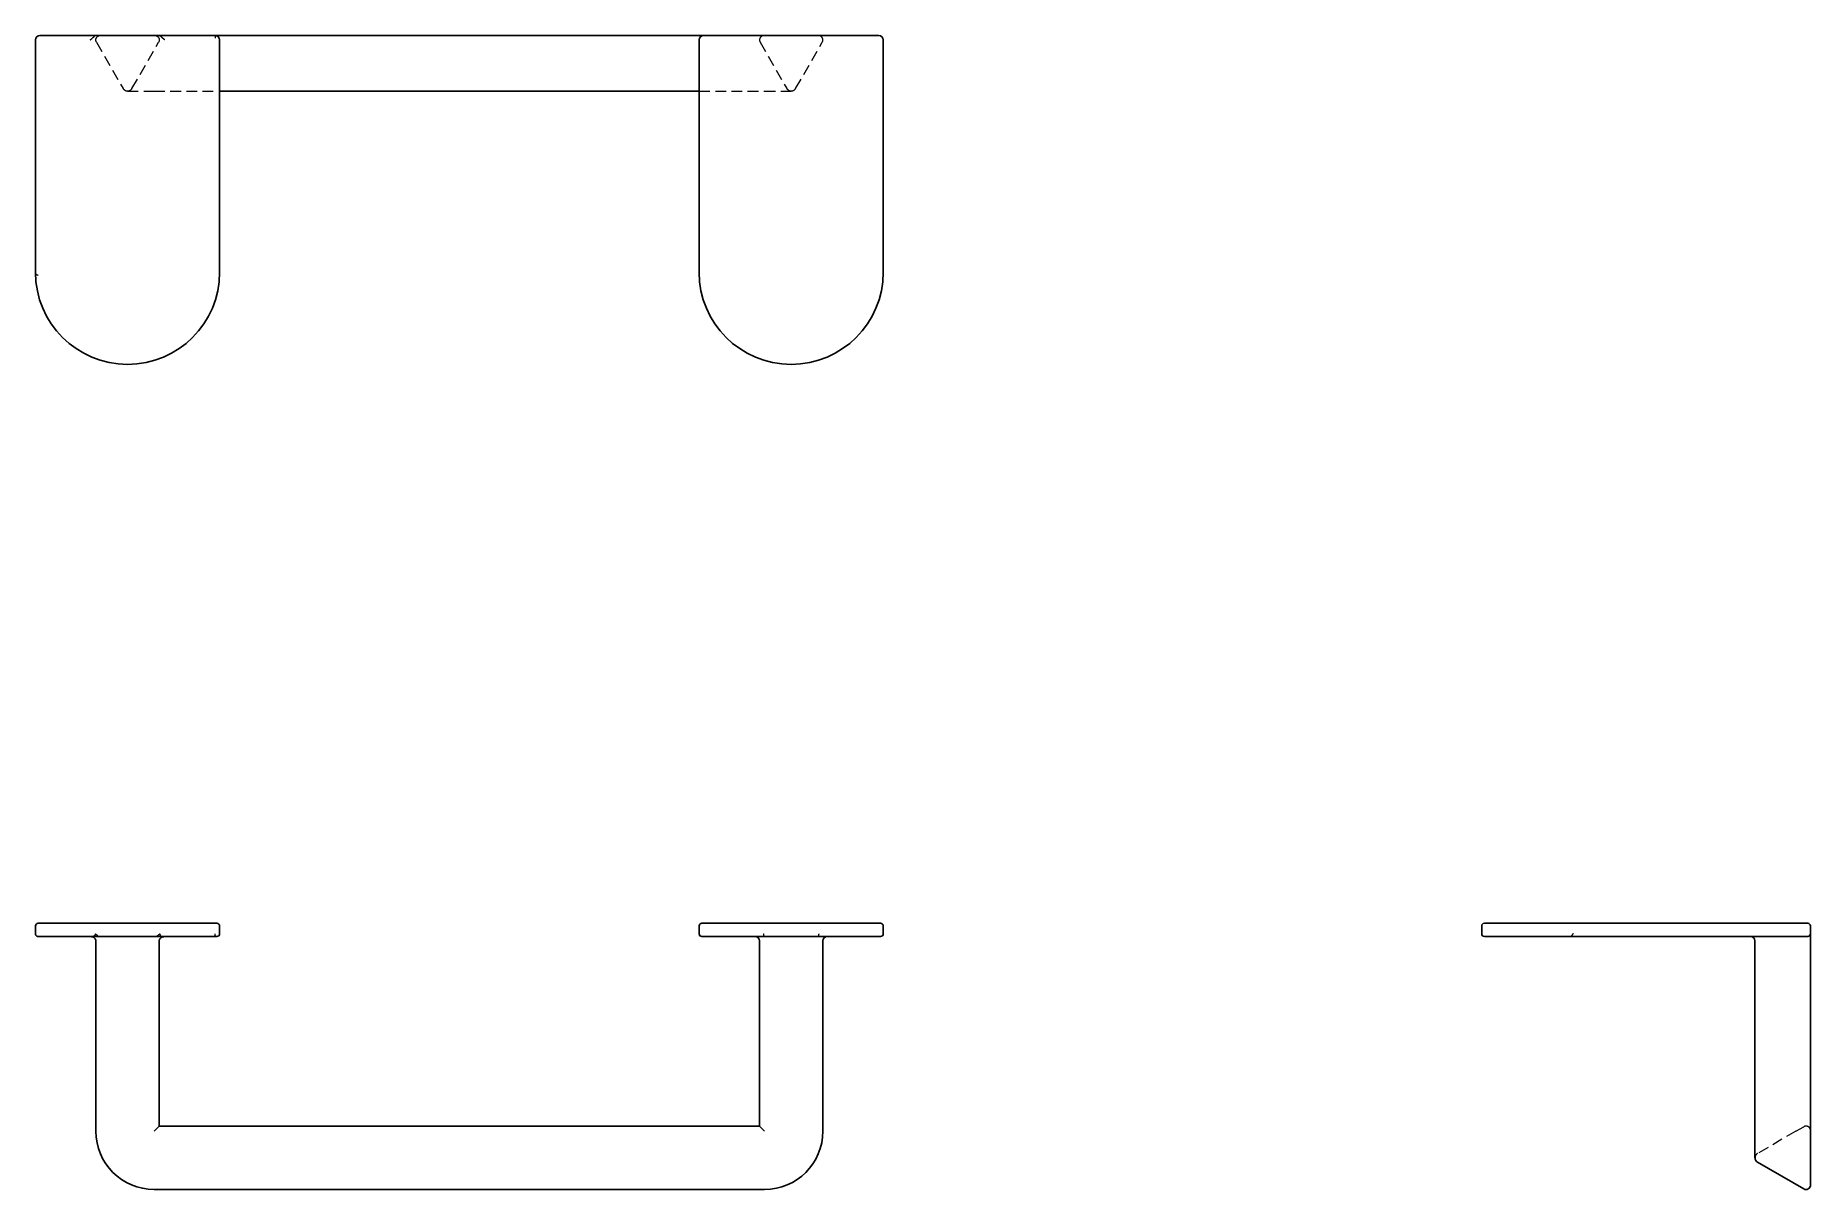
# Model space of a CAD drawing. Header units: millimetres. Extents: x 33 to 242, y 41 to 177.
import ezdxf

# ---------------------------------------------------------------- set-up
doc = ezdxf.new("R2010")
doc.units = ezdxf.units.MM
doc.linetypes.add('HIDDEN', pattern=[1.905, 1.27, -0.635])

msp = doc.modelspace()

# ---------------------------------------------------------------- linework, layer by layer
at = {"color": 7, "linetype": 'Continuous', "lineweight": 25}
for p, q in [((33, 176.86), (33, 149.46)), ((54.19, 177.38), (33.52, 177.38)), ((40.48, 177.38), (47.23, 177.38)), ((47.28, 177.38), (118.93, 177.38)), ((54.71, 149.46), (54.71, 176.86)), ((111.29, 176.86), (111.29, 149.46)), ((132.48, 177.38), (111.81, 177.38)), ((118.93, 177.38), (125.36, 177.38)), ((133, 149.46), (133, 176.86)), ((54.71, 170.83), (111.29, 170.83)), ((33, 72.38), (33, 71.45)), ((54.4, 72.7), (33.31, 72.7)), ((54.71, 72.38), (54.71, 71.45)), ((111.29, 72.38), (111.29, 71.45)), ((132.69, 72.7), (111.6, 72.7)), ((133, 72.38), (133, 71.45)), ((203.6, 72.38), (203.6, 71.45)), ((214.46, 72.7), (203.91, 72.7)), ((241.86, 72.7), (214.46, 72.7)), ((242.06, 72.7), (241.86, 72.7)), ((242.38, 72.38), (242.38, 71.45)), ((242.38, 71.13), (242.38, 71.37)), ((33.32, 71.13), (54.4, 71.13)), ((40.12, 70.61), (40.12, 48.17)), ((47.59, 48.77), (47.59, 70.61)), ((111.6, 71.13), (132.69, 71.13)), ((118.41, 70.61), (118.41, 48.77)), ((125.88, 48.17), (125.88, 70.61)), ((203.91, 71.13), (214.46, 71.13)), ((241.86, 71.13), (214.46, 71.13)), ((235.83, 70.61), (235.83, 48.17)), ((241.86, 71.13), (242.06, 71.13)), ((242.38, 71.13), (242.38, 71.15)), ((242.38, 71.13), (242.38, 71.13)), ((242.38, 48.17), (242.38, 71.13)), ((46.99, 48.17), (47.52, 48.7)), ((47.59, 48.77), (47.52, 48.7)), ((118.41, 48.77), (47.59, 48.77)), ((118.41, 48.77), (118.48, 48.7)), ((119.01, 48.17), (118.48, 48.7)), ((235.83, 48.17), (235.83, 45.04)), ((242.38, 41.82), (242.38, 48.17)), ((236.14, 44.51), (241.6, 41.37)), ((46.99, 41.3), (119.01, 41.3))]:
    msp.add_line(p, q, dxfattribs=at)
at = {"color": 7, "linetype": 'HIDDEN', "lineweight": 18}
for p, q in [((40.19, 176.6), (43.33, 171.14)), ((44.38, 171.14), (47.52, 176.6)), ((47.23, 177.38), (47.28, 177.38)), ((118.48, 176.6), (121.62, 171.14)), ((122.67, 171.14), (125.81, 176.6)), ((43.86, 170.83), (46.99, 170.83)), ((46.99, 170.83), (54.71, 170.83)), ((111.29, 170.83), (119.01, 170.83)), ((119.01, 170.83), (122.14, 170.83)), ((118.87, 71.37), (118.87, 71.13)), ((125.42, 71.13), (125.42, 71.37)), ((240.67, 48.17), (236.14, 45.56)), ((240.67, 48.17), (241.6, 48.7))]:
    msp.add_line(p, q, dxfattribs=at)
at = {"color": 7, "linetype": 'Continuous', "lineweight": 25}
for centre, radius, start, end in [((33.52, 176.86), 0.522, 90, 180), ((54.19, 176.86), 0.522, 0, 90), ((111.81, 176.86), 0.522, 90, 180), ((118.93, 176.86), 0.522, 90, 96.6159), ((125.36, 176.86), 0.522, 83.3841, 90), ((132.48, 176.86), 0.522, 0, 90), ((43.86, 149.46), 10.86, 180, 0), ((122.14, 149.46), 10.86, 180, 0), ((33.31, 72.38), 0.313, 90, 180), ((54.4, 72.38), 0.313, 0, 90), ((54.4, 71.45), 0.313, 270, 0), ((111.6, 72.38), 0.313, 90, 180), ((111.6, 71.45), 0.313, 180, 270), ((132.69, 72.38), 0.313, 0, 90), ((132.69, 71.45), 0.313, 270, 0), ((203.91, 72.38), 0.313, 90, 180), ((203.91, 71.45), 0.313, 180, 270), ((242.06, 72.38), 0.313, 0, 90), ((242.06, 71.45), 0.313, 270, 0), ((117.89, 70.61), 0.522, 0, 90), ((126.4, 70.61), 0.522, 90, 180), ((235.31, 70.61), 0.522, 0, 90), ((46.99, 48.17), 6.87, 180, 270), ((119.01, 48.17), 6.87, 270, 0), ((236.44, 45.04), 0.602, 180, 240.0916), ((241.86, 41.82), 0.522, 240.0916, 0)]:
    msp.add_arc(centre, radius, start, end, dxfattribs=at)
at = {"color": 7, "linetype": 'HIDDEN', "lineweight": 18}
for centre, radius, start, end in [((118.93, 176.86), 0.522, 168.6577, 209.9084), ((125.36, 176.86), 0.522, 330.0916, 11.3423), ((43.86, 171.44), 0.602, 209.9084, 330.0916), ((122.14, 171.44), 0.602, 209.9084, 330.0916), ((241.86, 48.25), 0.522, 0, 119.9084), ((236.44, 45.04), 0.602, 119.9084, 180)]:
    msp.add_arc(centre, radius, start, end, dxfattribs=at)
for points, knots in [([(39.44, 176.86), (39.48, 176.89), (39.57, 176.96), (39.66, 177.02), (39.7, 177.06)], [0, 0, 0, 0, 0.4587577, 1, 1, 1, 1]), ([(40.03, 177.38), (40.04, 177.38), (40.06, 177.38), (40.07, 177.37), (40.05, 177.37), (40.02, 177.35), (39.98, 177.32), (39.92, 177.27), (39.86, 177.2), (39.78, 177.12), (39.73, 177.08), (39.7, 177.06)], [0, 0, 0, 0, 0.050222, 0.094769, 0.150655, 0.241363, 0.380745, 0.465272, 0.6801, 0.857913, 1, 1, 1, 1]), ([(40.19, 176.6), (40.15, 176.68), (40.12, 176.77), (40.12, 176.95), (40.15, 177.04), (40.24, 177.2), (40.3, 177.27), (40.46, 177.36), (40.55, 177.38), (40.64, 177.38)], [0, 0, 0, 0, 0.25, 0.25, 0.5, 0.5, 0.75, 0.75, 1, 1, 1, 1]), ([(47.07, 177.38), (47.16, 177.38), (47.25, 177.36), (47.41, 177.27), (47.47, 177.2), (47.57, 177.04), (47.59, 176.95), (47.59, 176.77), (47.57, 176.68), (47.52, 176.6)], [0, 0, 0, 0, 0.25, 0.25, 0.5, 0.5, 0.75, 0.75, 1, 1, 1, 1]), ([(47.68, 177.38), (47.67, 177.38), (47.65, 177.38), (47.64, 177.38), (47.65, 177.37), (47.67, 177.36), (47.7, 177.34), (47.76, 177.3), (47.83, 177.23), (47.91, 177.14), (47.98, 177.08), (48.01, 177.06)], [0, 0, 0, 0, 0.050351, 0.089322, 0.129143, 0.18487, 0.289579, 0.406922, 0.622562, 0.818199, 1, 1, 1, 1]), ([(48.27, 176.86), (48.22, 176.9), (48.13, 176.97), (48.04, 177.03), (48.01, 177.06)], [0, 0, 0, 0, 0.58623, 1, 1, 1, 1]), ([(54.24, 177.06), (54.22, 177.27), (54.21, 177.37), (54.19, 177.38), (54.19, 177.38), (54.19, 177.38)], [0, 0, 0, 0, 0.00871617, 0.00871617, 0.009002011, 0.009002011, 0.009002011, 0.009002011]), ([(118.87, 177.38), (118.87, 177.38), (118.85, 177.38), (118.81, 177.37), (118.74, 177.35), (118.63, 177.29), (118.53, 177.2), (118.45, 177.08), (118.43, 177), (118.42, 176.96)], [0.1635661, 0.1635661, 0.1635661, 0.1635661, 0.1695636, 0.1919946, 0.2368566, 0.2817186, 0.3714425, 0.4163045, 0.4611665, 0.4611665, 0.4611665, 0.4611665]), ([(125.87, 176.96), (125.86, 177), (125.84, 177.08), (125.76, 177.2), (125.63, 177.31), (125.51, 177.36), (125.44, 177.38), (125.42, 177.38), (125.42, 177.38)], [0.1636979, 0.1636979, 0.1636979, 0.1636979, 0.2085618, 0.2534256, 0.3431532, 0.4328808, 0.4553127, 0.4613121, 0.4613121, 0.4613121, 0.4613121]), ([(33, 149.42), (33, 149.37), (33, 149.33), (33.02, 149.26), (33.04, 149.24), (33.1, 149.2), (33.13, 149.18), (33.22, 149.15), (33.27, 149.14), (33.32, 149.12)], [0, 0, 0, 0, 0.25, 0.25, 0.5, 0.5, 0.75, 0.75, 1, 1, 1, 1]), ([(40.03, 71.45), (40.04, 71.44), (40.06, 71.43), (40.07, 71.4), (40.05, 71.36), (40.02, 71.31), (39.98, 71.26), (39.92, 71.21), (39.86, 71.16), (39.78, 71.14), (39.73, 71.13), (39.7, 71.13)], [0, 0, 0, 0, 0.050222, 0.094769, 0.150655, 0.241363, 0.380745, 0.465272, 0.6801, 0.857913, 1, 1, 1, 1]), ([(40.04, 71.45), (40.06, 71.43), (40.12, 71.4), (40.21, 71.34), (40.28, 71.28), (40.35, 71.21), (40.39, 71.16), (40.41, 71.13)], [0, 0, 0, 0, 0.205725, 0.408308, 0.608011, 0.805239, 1, 1, 1, 1]), ([(47.68, 71.45), (47.67, 71.44), (47.65, 71.43), (47.64, 71.41), (47.65, 71.38), (47.67, 71.34), (47.7, 71.3), (47.76, 71.23), (47.83, 71.17), (47.91, 71.14), (47.98, 71.13), (48.01, 71.13)], [0, 0, 0, 0, 0.050351, 0.089322, 0.129143, 0.18487, 0.289579, 0.406922, 0.622562, 0.818199, 1, 1, 1, 1]), ([(54.24, 71.13), (54.22, 71.13), (54.21, 71.29), (54.19, 71.44), (54.19, 71.45), (54.19, 71.45)], [0, 0, 0, 0, 0.00871617, 0.00871617, 0.009002011, 0.009002011, 0.009002011, 0.009002011]), ([(118.85, 71.45), (118.85, 71.44), (118.86, 71.43), (118.87, 71.4), (118.87, 71.38), (118.87, 71.37)], [0, 0, 0, 0, 0.5, 0.5, 1, 1, 1, 1]), ([(125.42, 71.37), (125.42, 71.37), (125.42, 71.38), (125.42, 71.39), (125.42, 71.41), (125.43, 71.43), (125.43, 71.44), (125.44, 71.44), (125.44, 71.45)], [0, 0, 0, 0, 0.12803, 0.231304, 0.486474, 0.743861, 0.918506, 1, 1, 1, 1]), ([(214.42, 71.45), (214.37, 71.44), (214.33, 71.41), (214.26, 71.33), (214.24, 71.29), (214.2, 71.22), (214.18, 71.19), (214.15, 71.14), (214.14, 71.13), (214.12, 71.13)], [0, 0, 0, 0, 0.25, 0.25, 0.5, 0.5, 0.75, 0.75, 1, 1, 1, 1]), ([(242.37, 70.61), (242.37, 70.67), (242.37, 70.78), (242.38, 70.95), (242.38, 71.07), (242.38, 71.13), (242.38, 71.13)], [0, 0, 0, 0, 0.311674, 0.638334, 0.97837, 1, 1, 1, 1])]:
    msp.add_open_spline(points, degree=3, knots=knots, dxfattribs=at)
at = {"color": 7, "linetype": 'Continuous', "lineweight": 25}
msp.add_open_spline([(33, 71.45), (33, 71.45), (33, 71.45), (33, 71.45)], degree=3, dxfattribs=at)
for points, knots in [([(33, 71.45), (33, 71.44), (33, 71.41), (33.02, 71.33), (33.04, 71.29), (33.1, 71.22), (33.13, 71.19), (33.22, 71.14), (33.27, 71.13), (33.32, 71.13)], [0, 0, 0, 0, 0.25, 0.25, 0.5, 0.5, 0.75, 0.75, 1, 1, 1, 1]), ([(242.38, 71.37), (242.38, 71.37), (242.38, 71.38), (242.38, 71.39), (242.38, 71.41), (242.38, 71.43), (242.38, 71.44), (242.38, 71.44), (242.38, 71.45)], [0, 0, 0, 0, 0.12803, 0.231304, 0.486474, 0.743861, 0.918506, 1, 1, 1, 1]), ([(39.54, 71.12), (39.6, 71.11), (39.74, 71.09), (39.9, 71), (40.02, 70.89), (40.08, 70.8), (40.12, 70.71), (40.12, 70.64), (40.12, 70.61)], [0, 0, 0, 0, 0.20198, 0.50642, 0.644437, 0.771494, 0.888541, 1, 1, 1, 1]), ([(47.59, 70.61), (47.59, 70.64), (47.6, 70.71), (47.63, 70.8), (47.7, 70.89), (47.81, 71), (47.97, 71.1), (48.11, 71.11), (48.17, 71.12)], [0, 0, 0, 0, 0.111696, 0.22863, 0.355879, 0.494609, 0.799102, 1, 1, 1, 1])]:
    msp.add_open_spline(points, degree=3, knots=knots, dxfattribs=at)
at = {"color": 7, "linetype": 'HIDDEN', "lineweight": 18}
msp.add_open_spline([(47.3, 71.13), (47.4, 71.26), (47.53, 71.37), (47.68, 71.45)], degree=3, dxfattribs=at)

doc.saveas('drawing.dxf')
